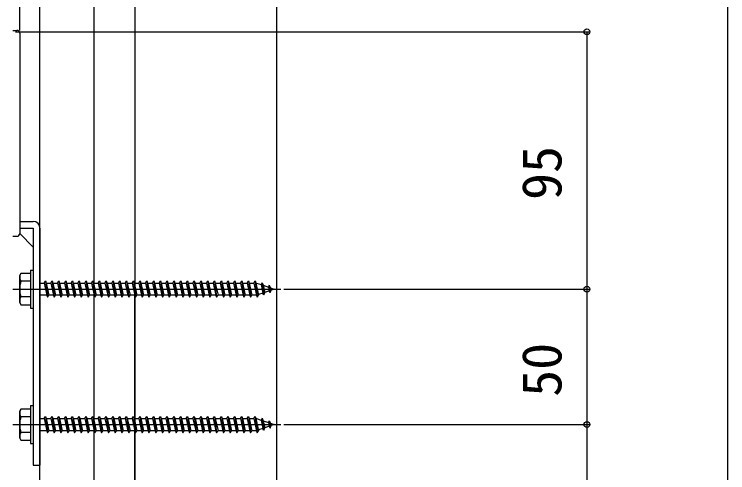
# Model space of a CAD drawing. Units: millimetres, scale not verified. Extents: x -875 to 875, y -1303 to 1296.
# Drawn here: x 611.5 to 875, y 772.1 to 941.3 of the extents above; entities that cross this region are included whole.
import ezdxf
from ezdxf.enums import TextEntityAlignment as Align

# ---------------------------------------------------------------- set-up
doc = ezdxf.new("R2010")
doc.units = ezdxf.units.MM
doc.header["$LTSCALE"] = 8
for name, color, linetype in [('0-4_YKK_12', 2, 'Continuous'), ('0-5_YKK_13', 4, 'Continuous'), ('0-6_YKK_D', 6, 'Continuous'), ('0-7_YKK_ZWAK', 7, 'Continuous'), ('0-8_YSS_K', 3, 'Continuous')]:
    doc.layers.add(name, color=color, linetype=linetype)
doc.styles.add('ＭＳ ゴシック', font='')
doc.styles.get('ＭＳ ゴシック').set_extended_font_data('MS Gothic')

msp = doc.modelspace()

# ---------------------------------------------------------------- linework, layer by layer
at = {"layer": '0-4_YKK_12'}
msp.add_line((708.502, 10.861), (708.502, 988.661), dxfattribs=at)
at = {"layer": '0-5_YKK_13'}
for p, q in [((611.002, 935.361), (612.502, 935.361)), ((613.502, 934.361), (613.502, 860.361)), ((613.502, 864.861), (618.502, 864.861)), ((621.002, 862.361), (621.002, 774.861)), ((611.002, 859.361), (612.502, 859.361)), ((613.502, 860.361), (618.502, 855.361)), ((617.502, 846.861), (617.502, 832.861)), ((617.502, 846.861), (618.502, 846.861)), ((618.502, 846.861), (618.502, 832.861)), ((613.502, 844.861), (613.935, 845.611)), ((613.502, 834.861), (613.502, 844.861)), ((617.502, 845.611), (613.933, 845.611)), ((617.502, 845.611), (617.502, 834.111)), ((617.502, 842.748), (613.949, 842.748)), ((621.002, 842.111), (622.502, 842.111)), ((623.002, 842.861), (623.752, 836.861)), ((623.252, 842.111), (624.252, 837.611)), ((623.252, 842.111), (625.002, 842.111)), ((625.002, 842.111), (625.502, 842.861)), ((625.002, 842.111), (626.002, 837.611)), ((625.502, 842.861), (626.252, 836.861)), ((625.502, 842.861), (625.752, 842.111)), ((625.752, 842.111), (626.752, 837.611)), ((625.752, 842.111), (627.502, 842.111)), ((628.002, 842.861), (628.752, 836.861)), ((628.252, 842.111), (630.002, 842.111)), ((628.252, 842.111), (629.252, 837.611)), ((630.502, 842.861), (631.252, 836.861)), ((630.752, 842.111), (632.502, 842.111)), ((630.752, 842.111), (631.752, 837.611)), ((633.002, 842.861), (633.752, 836.861)), ((633.252, 842.111), (635.002, 842.111)), ((633.252, 842.111), (634.252, 837.611)), ((635.502, 842.861), (636.252, 836.861)), ((635.752, 842.111), (637.502, 842.111)), ((635.752, 842.111), (636.752, 837.611)), ((638.002, 842.861), (638.752, 836.861)), ((638.252, 842.111), (640.002, 842.111)), ((638.252, 842.111), (639.252, 837.611)), ((640.502, 842.861), (641.252, 836.861)), ((640.752, 842.111), (642.502, 842.111)), ((640.752, 842.111), (641.752, 837.611)), ((643.002, 842.861), (643.752, 836.861)), ((643.252, 842.111), (645.002, 842.111)), ((643.252, 842.111), (644.252, 837.611)), ((645.502, 842.861), (646.252, 836.861)), ((645.752, 842.111), (647.502, 842.111)), ((645.752, 842.111), (646.752, 837.611)), ((648.002, 842.861), (648.752, 836.861)), ((648.252, 842.111), (650.002, 842.111)), ((648.252, 842.111), (649.252, 837.611)), ((650.502, 842.861), (651.252, 836.861)), ((650.752, 842.111), (652.502, 842.111)), ((650.752, 842.111), (651.752, 837.611)), ((653.002, 842.861), (653.752, 836.861)), ((653.252, 842.111), (655.002, 842.111)), ((653.252, 842.111), (654.252, 837.611)), ((655.502, 842.861), (656.252, 836.861)), ((655.752, 842.111), (657.502, 842.111)), ((655.752, 842.111), (656.752, 837.611)), ((658.002, 842.861), (658.752, 836.861)), ((658.252, 842.111), (659.252, 837.611)), ((660.502, 842.861), (661.252, 836.861)), ((660.752, 842.111), (662.502, 842.111)), ((660.752, 842.111), (661.752, 837.611)), ((663.002, 842.861), (663.752, 836.861)), ((663.252, 842.111), (664.252, 837.611)), ((665.502, 842.861), (666.252, 836.861)), ((665.752, 842.111), (667.502, 842.111)), ((665.752, 842.111), (666.752, 837.611)), ((668.002, 842.861), (668.752, 836.861)), ((668.252, 842.111), (669.252, 837.611)), ((670.502, 842.861), (671.252, 836.861)), ((670.752, 842.111), (672.502, 842.111)), ((670.752, 842.111), (671.752, 837.611)), ((673.002, 842.861), (673.752, 836.861)), ((673.252, 842.111), (674.252, 837.611)), ((675.502, 842.861), (676.252, 836.861)), ((675.752, 842.111), (677.502, 842.111)), ((675.752, 842.111), (676.752, 837.611)), ((678.002, 842.861), (678.752, 836.861)), ((678.252, 842.111), (679.252, 837.611)), ((680.502, 842.861), (681.252, 836.861)), ((680.752, 842.111), (682.502, 842.111)), ((680.752, 842.111), (681.752, 837.611)), ((683.002, 842.861), (683.752, 836.861)), ((683.252, 842.111), (684.252, 837.611)), ((685.502, 842.861), (686.252, 836.861)), ((685.752, 842.111), (687.502, 842.111)), ((685.752, 842.111), (686.752, 837.611)), ((688.002, 842.861), (688.752, 836.861)), ((688.252, 842.111), (689.252, 837.611)), ((690.502, 842.861), (691.252, 836.861)), ((690.752, 842.111), (692.502, 842.111)), ((690.752, 842.111), (691.752, 837.611)), ((693.002, 842.861), (693.752, 836.861)), ((693.252, 842.111), (695.002, 842.111)), ((693.252, 842.111), (694.252, 837.611)), ((695.502, 842.861), (696.252, 836.861)), ((695.752, 842.111), (696.752, 837.611)), ((695.752, 842.111), (697.502, 842.111)), ((698.002, 842.861), (698.752, 836.861)), ((698.252, 842.111), (699.252, 837.611)), ((698.252, 842.111), (700.002, 842.111)), ((700.502, 842.861), (701.252, 836.861)), ((700.752, 842.111), (700.968, 842.111)), ((700.752, 842.111), (701.752, 837.611)), ((700.968, 842.111), (702.63, 841.539)), ((703.088, 842.174), (702.63, 841.539)), ((702.63, 841.539), (703.322, 838.422)), ((703.088, 842.174), (703.442, 841.26)), ((703.088, 842.174), (703.643, 837.739)), ((703.442, 841.26), (705.337, 840.607)), ((703.442, 841.26), (704.019, 838.662)), ((705.701, 841.275), (705.337, 840.607)), ((705.337, 840.607), (705.645, 839.222)), ((705.701, 841.275), (706.149, 840.327)), ((705.701, 841.275), (706.04, 838.564)), ((611.002, 839.861), (710.002, 839.861)), ((703.322, 838.422), (701.697, 837.862)), ((703.643, 837.739), (703.322, 838.422)), ((703.643, 837.739), (704.019, 838.662)), ((705.645, 839.222), (704.019, 838.662)), ((706.04, 838.564), (705.645, 839.222)), ((706.04, 838.564), (706.341, 839.461)), ((706.149, 840.327), (707.502, 839.861)), ((706.149, 840.327), (706.341, 839.461)), ((707.502, 839.861), (706.341, 839.461)), ((617.502, 836.975), (613.949, 836.975)), ((623.502, 837.611), (621.002, 837.611)), ((626.002, 837.611), (624.252, 837.611)), ((626.002, 837.611), (626.252, 836.861)), ((626.252, 836.861), (626.752, 837.611)), ((628.502, 837.611), (626.752, 837.611)), ((631.002, 837.611), (629.252, 837.611)), ((633.502, 837.611), (631.752, 837.611)), ((636.002, 837.611), (634.252, 837.611)), ((638.502, 837.611), (636.752, 837.611)), ((641.002, 837.611), (639.252, 837.611)), ((643.502, 837.611), (641.752, 837.611)), ((646.002, 837.611), (644.252, 837.611)), ((648.502, 837.611), (646.752, 837.611)), ((651.002, 837.611), (649.252, 837.611)), ((653.502, 837.611), (651.752, 837.611)), ((656.002, 837.611), (654.252, 837.611)), ((658.502, 837.611), (656.752, 837.611)), ((661.002, 837.611), (659.252, 837.611)), ((663.502, 837.611), (661.752, 837.611)), ((666.002, 837.611), (664.252, 837.611)), ((668.502, 837.611), (666.752, 837.611)), ((671.002, 837.611), (669.252, 837.611)), ((673.502, 837.611), (671.752, 837.611)), ((676.002, 837.611), (674.252, 837.611)), ((678.502, 837.611), (676.752, 837.611)), ((681.002, 837.611), (679.252, 837.611)), ((683.502, 837.611), (681.752, 837.611)), ((686.002, 837.611), (684.252, 837.611)), ((688.502, 837.611), (686.752, 837.611)), ((691.002, 837.611), (689.252, 837.611)), ((693.502, 837.611), (691.752, 837.611)), ((696.002, 837.611), (694.252, 837.611)), ((698.502, 837.611), (696.752, 837.611)), ((700.968, 837.611), (699.252, 837.611)), ((701, 837.622), (700.968, 837.611)), ((613.502, 834.861), (613.935, 834.111)), ((613.933, 834.111), (617.502, 834.111)), ((617.502, 832.861), (618.502, 832.861)), ((617.502, 796.861), (617.502, 782.861)), ((617.502, 796.861), (618.502, 796.861)), ((618.502, 796.861), (618.502, 782.861)), ((613.502, 794.861), (613.935, 795.611)), ((613.502, 784.861), (613.502, 794.861)), ((617.502, 795.611), (613.933, 795.611)), ((617.502, 795.611), (617.502, 784.111)), ((617.502, 792.748), (613.949, 792.748)), ((621.002, 792.111), (622.502, 792.111)), ((623.002, 792.861), (623.752, 786.861)), ((623.252, 792.111), (624.252, 787.611)), ((623.252, 792.111), (625.002, 792.111)), ((625.002, 792.111), (625.502, 792.861)), ((625.002, 792.111), (626.002, 787.611)), ((625.502, 792.861), (626.252, 786.861)), ((625.502, 792.861), (625.752, 792.111)), ((625.752, 792.111), (626.752, 787.611)), ((625.752, 792.111), (627.502, 792.111)), ((628.002, 792.861), (628.752, 786.861)), ((628.252, 792.111), (630.002, 792.111)), ((628.252, 792.111), (629.252, 787.611)), ((630.502, 792.861), (631.252, 786.861)), ((630.752, 792.111), (632.502, 792.111)), ((630.752, 792.111), (631.752, 787.611)), ((633.002, 792.861), (633.752, 786.861)), ((633.252, 792.111), (635.002, 792.111)), ((633.252, 792.111), (634.252, 787.611)), ((635.502, 792.861), (636.252, 786.861)), ((635.752, 792.111), (637.502, 792.111)), ((635.752, 792.111), (636.752, 787.611)), ((638.002, 792.861), (638.752, 786.861)), ((638.252, 792.111), (640.002, 792.111)), ((638.252, 792.111), (639.252, 787.611)), ((640.502, 792.861), (641.252, 786.861)), ((640.752, 792.111), (642.502, 792.111)), ((640.752, 792.111), (641.752, 787.611)), ((643.002, 792.861), (643.752, 786.861)), ((643.252, 792.111), (645.002, 792.111)), ((643.252, 792.111), (644.252, 787.611)), ((645.502, 792.861), (646.252, 786.861)), ((645.752, 792.111), (647.502, 792.111)), ((645.752, 792.111), (646.752, 787.611)), ((648.002, 792.861), (648.752, 786.861)), ((648.252, 792.111), (650.002, 792.111)), ((648.252, 792.111), (649.252, 787.611)), ((650.502, 792.861), (651.252, 786.861)), ((650.752, 792.111), (652.502, 792.111)), ((650.752, 792.111), (651.752, 787.611)), ((653.002, 792.861), (653.752, 786.861)), ((653.252, 792.111), (655.002, 792.111)), ((653.252, 792.111), (654.252, 787.611)), ((655.502, 792.861), (656.252, 786.861)), ((655.752, 792.111), (657.502, 792.111)), ((655.752, 792.111), (656.752, 787.611)), ((658.002, 792.861), (658.752, 786.861)), ((658.252, 792.111), (659.252, 787.611)), ((660.502, 792.861), (661.252, 786.861)), ((660.752, 792.111), (662.502, 792.111)), ((660.752, 792.111), (661.752, 787.611)), ((663.002, 792.861), (663.752, 786.861)), ((663.252, 792.111), (664.252, 787.611)), ((665.502, 792.861), (666.252, 786.861)), ((665.752, 792.111), (667.502, 792.111)), ((665.752, 792.111), (666.752, 787.611)), ((668.002, 792.861), (668.752, 786.861)), ((668.252, 792.111), (669.252, 787.611)), ((670.502, 792.861), (671.252, 786.861)), ((670.752, 792.111), (672.502, 792.111)), ((670.752, 792.111), (671.752, 787.611)), ((673.002, 792.861), (673.752, 786.861)), ((673.252, 792.111), (674.252, 787.611)), ((675.502, 792.861), (676.252, 786.861)), ((675.752, 792.111), (677.502, 792.111)), ((675.752, 792.111), (676.752, 787.611)), ((678.002, 792.861), (678.752, 786.861)), ((678.252, 792.111), (679.252, 787.611)), ((680.502, 792.861), (681.252, 786.861)), ((680.752, 792.111), (682.502, 792.111)), ((680.752, 792.111), (681.752, 787.611)), ((683.002, 792.861), (683.752, 786.861)), ((683.252, 792.111), (684.252, 787.611)), ((685.502, 792.861), (686.252, 786.861)), ((685.752, 792.111), (687.502, 792.111)), ((685.752, 792.111), (686.752, 787.611)), ((688.002, 792.861), (688.752, 786.861)), ((688.252, 792.111), (689.252, 787.611)), ((690.502, 792.861), (691.252, 786.861)), ((690.752, 792.111), (692.502, 792.111)), ((690.752, 792.111), (691.752, 787.611)), ((693.002, 792.861), (693.752, 786.861)), ((693.252, 792.111), (695.002, 792.111)), ((693.252, 792.111), (694.252, 787.611)), ((695.502, 792.861), (696.252, 786.861)), ((695.752, 792.111), (696.752, 787.611)), ((695.752, 792.111), (697.502, 792.111)), ((698.002, 792.861), (698.752, 786.861)), ((698.252, 792.111), (699.252, 787.611)), ((698.252, 792.111), (700.002, 792.111)), ((700.502, 792.861), (701.252, 786.861)), ((700.752, 792.111), (700.968, 792.111)), ((700.752, 792.111), (701.752, 787.611)), ((700.968, 792.111), (702.63, 791.539)), ((703.088, 792.174), (702.63, 791.539)), ((702.63, 791.539), (703.322, 788.422)), ((703.088, 792.174), (703.442, 791.26)), ((703.088, 792.174), (703.643, 787.739)), ((703.442, 791.26), (705.337, 790.607)), ((703.442, 791.26), (704.019, 788.662)), ((705.701, 791.275), (705.337, 790.607)), ((705.337, 790.607), (705.645, 789.222)), ((705.701, 791.275), (706.149, 790.327)), ((705.701, 791.275), (706.04, 788.564)), ((611.002, 789.861), (710.002, 789.861)), ((703.322, 788.422), (701.697, 787.862)), ((703.643, 787.739), (703.322, 788.422)), ((703.643, 787.739), (704.019, 788.662)), ((705.645, 789.222), (704.019, 788.662)), ((706.04, 788.564), (705.645, 789.222)), ((706.04, 788.564), (706.341, 789.461)), ((706.149, 790.327), (707.502, 789.861)), ((706.149, 790.327), (706.341, 789.461)), ((707.502, 789.861), (706.341, 789.461)), ((617.502, 786.975), (613.949, 786.975)), ((623.502, 787.611), (621.002, 787.611)), ((626.002, 787.611), (624.252, 787.611)), ((626.002, 787.611), (626.252, 786.861)), ((626.252, 786.861), (626.752, 787.611)), ((628.502, 787.611), (626.752, 787.611)), ((631.002, 787.611), (629.252, 787.611)), ((633.502, 787.611), (631.752, 787.611)), ((636.002, 787.611), (634.252, 787.611)), ((638.502, 787.611), (636.752, 787.611)), ((641.002, 787.611), (639.252, 787.611)), ((643.502, 787.611), (641.752, 787.611)), ((646.002, 787.611), (644.252, 787.611)), ((648.502, 787.611), (646.752, 787.611)), ((651.002, 787.611), (649.252, 787.611)), ((653.502, 787.611), (651.752, 787.611)), ((656.002, 787.611), (654.252, 787.611)), ((658.502, 787.611), (656.752, 787.611)), ((661.002, 787.611), (659.252, 787.611)), ((663.502, 787.611), (661.752, 787.611)), ((666.002, 787.611), (664.252, 787.611)), ((668.502, 787.611), (666.752, 787.611)), ((671.002, 787.611), (669.252, 787.611)), ((673.502, 787.611), (671.752, 787.611)), ((676.002, 787.611), (674.252, 787.611)), ((678.502, 787.611), (676.752, 787.611)), ((681.002, 787.611), (679.252, 787.611)), ((683.502, 787.611), (681.752, 787.611)), ((686.002, 787.611), (684.252, 787.611)), ((688.502, 787.611), (686.752, 787.611)), ((691.002, 787.611), (689.252, 787.611)), ((693.502, 787.611), (691.752, 787.611)), ((696.002, 787.611), (694.252, 787.611)), ((698.502, 787.611), (696.752, 787.611)), ((700.968, 787.611), (699.252, 787.611)), ((701, 787.622), (700.968, 787.611)), ((613.502, 784.861), (613.935, 784.111)), ((613.933, 784.111), (617.502, 784.111)), ((617.502, 782.861), (618.502, 782.861)), ((618.502, 774.861), (621.002, 774.861))]:
    msp.add_line(p, q, dxfattribs=at)
for points in [[(613.502, 862.361), (618.502, 862.361), (618.502, 774.861)], [(622.502, 842.111), (623.002, 842.861), (623.252, 842.111)], [(622.502, 842.111), (623.502, 837.611), (623.752, 836.861), (624.252, 837.611)], [(627.502, 842.111), (628.002, 842.861), (628.252, 842.111)], [(627.502, 842.111), (628.502, 837.611), (628.752, 836.861), (629.252, 837.611)], [(630.002, 842.111), (630.502, 842.861), (630.752, 842.111)], [(630.002, 842.111), (631.002, 837.611), (631.252, 836.861), (631.752, 837.611)], [(632.502, 842.111), (633.002, 842.861), (633.252, 842.111)], [(632.502, 842.111), (633.502, 837.611), (633.752, 836.861), (634.252, 837.611)], [(635.002, 842.111), (635.502, 842.861), (635.752, 842.111)], [(635.002, 842.111), (636.002, 837.611), (636.252, 836.861), (636.752, 837.611)], [(637.502, 842.111), (638.002, 842.861), (638.252, 842.111)], [(637.502, 842.111), (638.502, 837.611), (638.752, 836.861), (639.252, 837.611)], [(640.002, 842.111), (640.502, 842.861), (640.752, 842.111)], [(640.002, 842.111), (641.002, 837.611), (641.252, 836.861), (641.752, 837.611)], [(642.502, 842.111), (643.002, 842.861), (643.252, 842.111)], [(642.502, 842.111), (643.502, 837.611), (643.752, 836.861), (644.252, 837.611)], [(645.002, 842.111), (645.502, 842.861), (645.752, 842.111)], [(645.002, 842.111), (646.002, 837.611), (646.252, 836.861), (646.752, 837.611)], [(647.502, 842.111), (648.002, 842.861), (648.252, 842.111)], [(647.502, 842.111), (648.502, 837.611), (648.752, 836.861), (649.252, 837.611)], [(650.002, 842.111), (650.502, 842.861), (650.752, 842.111)], [(650.002, 842.111), (651.002, 837.611), (651.252, 836.861), (651.752, 837.611)], [(652.502, 842.111), (653.002, 842.861), (653.252, 842.111)], [(652.502, 842.111), (653.502, 837.611), (653.752, 836.861), (654.252, 837.611)], [(655.002, 842.111), (655.502, 842.861), (655.752, 842.111)], [(655.002, 842.111), (656.002, 837.611), (656.252, 836.861), (656.752, 837.611)], [(657.502, 842.111), (658.002, 842.861), (658.252, 842.111)], [(657.502, 842.111), (658.502, 837.611), (658.752, 836.861), (659.252, 837.611)], [(658.252, 842.111), (660.002, 842.111), (660.502, 842.861), (660.752, 842.111)], [(660.002, 842.111), (661.002, 837.611), (661.252, 836.861), (661.752, 837.611)], [(662.502, 842.111), (663.002, 842.861), (663.252, 842.111)], [(662.502, 842.111), (663.502, 837.611), (663.752, 836.861), (664.252, 837.611)], [(663.252, 842.111), (665.002, 842.111), (665.502, 842.861), (665.752, 842.111)], [(665.002, 842.111), (666.002, 837.611), (666.252, 836.861), (666.752, 837.611)], [(667.502, 842.111), (668.002, 842.861), (668.252, 842.111)], [(667.502, 842.111), (668.502, 837.611), (668.752, 836.861), (669.252, 837.611)], [(668.252, 842.111), (670.002, 842.111), (670.502, 842.861), (670.752, 842.111)], [(670.002, 842.111), (671.002, 837.611), (671.252, 836.861), (671.752, 837.611)], [(672.502, 842.111), (673.002, 842.861), (673.252, 842.111)], [(672.502, 842.111), (673.502, 837.611), (673.752, 836.861), (674.252, 837.611)], [(673.252, 842.111), (675.002, 842.111), (675.502, 842.861), (675.752, 842.111)], [(675.002, 842.111), (676.002, 837.611), (676.252, 836.861), (676.752, 837.611)], [(677.502, 842.111), (678.002, 842.861), (678.252, 842.111)], [(677.502, 842.111), (678.502, 837.611), (678.752, 836.861), (679.252, 837.611)], [(678.252, 842.111), (680.002, 842.111), (680.502, 842.861), (680.752, 842.111)], [(680.002, 842.111), (681.002, 837.611), (681.252, 836.861), (681.752, 837.611)], [(682.502, 842.111), (683.002, 842.861), (683.252, 842.111)], [(682.502, 842.111), (683.502, 837.611), (683.752, 836.861), (684.252, 837.611)], [(683.252, 842.111), (685.002, 842.111), (685.502, 842.861), (685.752, 842.111)], [(685.002, 842.111), (686.002, 837.611), (686.252, 836.861), (686.752, 837.611)], [(687.502, 842.111), (688.002, 842.861), (688.252, 842.111)], [(687.502, 842.111), (688.502, 837.611), (688.752, 836.861), (689.252, 837.611)], [(688.252, 842.111), (690.002, 842.111), (690.502, 842.861), (690.752, 842.111)], [(690.002, 842.111), (691.002, 837.611), (691.252, 836.861), (691.752, 837.611)], [(692.502, 842.111), (693.002, 842.861), (693.252, 842.111)], [(692.502, 842.111), (693.502, 837.611), (693.752, 836.861), (694.252, 837.611)], [(695.002, 842.111), (695.502, 842.861), (695.752, 842.111)], [(695.002, 842.111), (696.002, 837.611), (696.252, 836.861), (696.752, 837.611)], [(697.502, 842.111), (698.002, 842.861), (698.252, 842.111)], [(697.502, 842.111), (698.502, 837.611), (698.752, 836.861), (699.252, 837.611)], [(700.002, 842.111), (700.502, 842.861), (700.752, 842.111)], [(700.002, 842.111), (701.002, 837.611), (701.252, 836.861), (701.752, 837.611)], [(622.502, 792.111), (623.002, 792.861), (623.252, 792.111)], [(622.502, 792.111), (623.502, 787.611), (623.752, 786.861), (624.252, 787.611)], [(627.502, 792.111), (628.002, 792.861), (628.252, 792.111)], [(627.502, 792.111), (628.502, 787.611), (628.752, 786.861), (629.252, 787.611)], [(630.002, 792.111), (630.502, 792.861), (630.752, 792.111)], [(630.002, 792.111), (631.002, 787.611), (631.252, 786.861), (631.752, 787.611)], [(632.502, 792.111), (633.002, 792.861), (633.252, 792.111)], [(632.502, 792.111), (633.502, 787.611), (633.752, 786.861), (634.252, 787.611)], [(635.002, 792.111), (635.502, 792.861), (635.752, 792.111)], [(635.002, 792.111), (636.002, 787.611), (636.252, 786.861), (636.752, 787.611)], [(637.502, 792.111), (638.002, 792.861), (638.252, 792.111)], [(637.502, 792.111), (638.502, 787.611), (638.752, 786.861), (639.252, 787.611)], [(640.002, 792.111), (640.502, 792.861), (640.752, 792.111)], [(640.002, 792.111), (641.002, 787.611), (641.252, 786.861), (641.752, 787.611)], [(642.502, 792.111), (643.002, 792.861), (643.252, 792.111)], [(642.502, 792.111), (643.502, 787.611), (643.752, 786.861), (644.252, 787.611)], [(645.002, 792.111), (645.502, 792.861), (645.752, 792.111)], [(645.002, 792.111), (646.002, 787.611), (646.252, 786.861), (646.752, 787.611)], [(647.502, 792.111), (648.002, 792.861), (648.252, 792.111)], [(647.502, 792.111), (648.502, 787.611), (648.752, 786.861), (649.252, 787.611)], [(650.002, 792.111), (650.502, 792.861), (650.752, 792.111)], [(650.002, 792.111), (651.002, 787.611), (651.252, 786.861), (651.752, 787.611)], [(652.502, 792.111), (653.002, 792.861), (653.252, 792.111)], [(652.502, 792.111), (653.502, 787.611), (653.752, 786.861), (654.252, 787.611)], [(655.002, 792.111), (655.502, 792.861), (655.752, 792.111)], [(655.002, 792.111), (656.002, 787.611), (656.252, 786.861), (656.752, 787.611)], [(657.502, 792.111), (658.002, 792.861), (658.252, 792.111)], [(657.502, 792.111), (658.502, 787.611), (658.752, 786.861), (659.252, 787.611)], [(658.252, 792.111), (660.002, 792.111), (660.502, 792.861), (660.752, 792.111)], [(660.002, 792.111), (661.002, 787.611), (661.252, 786.861), (661.752, 787.611)], [(662.502, 792.111), (663.002, 792.861), (663.252, 792.111)], [(662.502, 792.111), (663.502, 787.611), (663.752, 786.861), (664.252, 787.611)], [(663.252, 792.111), (665.002, 792.111), (665.502, 792.861), (665.752, 792.111)], [(665.002, 792.111), (666.002, 787.611), (666.252, 786.861), (666.752, 787.611)], [(667.502, 792.111), (668.002, 792.861), (668.252, 792.111)], [(667.502, 792.111), (668.502, 787.611), (668.752, 786.861), (669.252, 787.611)], [(668.252, 792.111), (670.002, 792.111), (670.502, 792.861), (670.752, 792.111)], [(670.002, 792.111), (671.002, 787.611), (671.252, 786.861), (671.752, 787.611)], [(672.502, 792.111), (673.002, 792.861), (673.252, 792.111)], [(672.502, 792.111), (673.502, 787.611), (673.752, 786.861), (674.252, 787.611)], [(673.252, 792.111), (675.002, 792.111), (675.502, 792.861), (675.752, 792.111)], [(675.002, 792.111), (676.002, 787.611), (676.252, 786.861), (676.752, 787.611)], [(677.502, 792.111), (678.002, 792.861), (678.252, 792.111)], [(677.502, 792.111), (678.502, 787.611), (678.752, 786.861), (679.252, 787.611)], [(678.252, 792.111), (680.002, 792.111), (680.502, 792.861), (680.752, 792.111)], [(680.002, 792.111), (681.002, 787.611), (681.252, 786.861), (681.752, 787.611)], [(682.502, 792.111), (683.002, 792.861), (683.252, 792.111)], [(682.502, 792.111), (683.502, 787.611), (683.752, 786.861), (684.252, 787.611)], [(683.252, 792.111), (685.002, 792.111), (685.502, 792.861), (685.752, 792.111)], [(685.002, 792.111), (686.002, 787.611), (686.252, 786.861), (686.752, 787.611)], [(687.502, 792.111), (688.002, 792.861), (688.252, 792.111)], [(687.502, 792.111), (688.502, 787.611), (688.752, 786.861), (689.252, 787.611)], [(688.252, 792.111), (690.002, 792.111), (690.502, 792.861), (690.752, 792.111)], [(690.002, 792.111), (691.002, 787.611), (691.252, 786.861), (691.752, 787.611)], [(692.502, 792.111), (693.002, 792.861), (693.252, 792.111)], [(692.502, 792.111), (693.502, 787.611), (693.752, 786.861), (694.252, 787.611)], [(695.002, 792.111), (695.502, 792.861), (695.752, 792.111)], [(695.002, 792.111), (696.002, 787.611), (696.252, 786.861), (696.752, 787.611)], [(697.502, 792.111), (698.002, 792.861), (698.252, 792.111)], [(697.502, 792.111), (698.502, 787.611), (698.752, 786.861), (699.252, 787.611)], [(700.002, 792.111), (700.502, 792.861), (700.752, 792.111)], [(700.002, 792.111), (701.002, 787.611), (701.252, 786.861), (701.752, 787.611)]]:
    msp.add_lwpolyline(points, dxfattribs=at)
for centre, radius, start, end in [((612.502, 934.361), 1, 0, 90), ((618.502, 862.361), 2.5, 0, 90), ((612.502, 860.361), 1, 270, 0), ((616.058, 844.191), 2.556, 146.25178, 214.38425), ((623.056, 839.861), 9.553, 162.41205, 197.58795), ((616.058, 835.531), 2.556, 145.61575, 213.74822), ((616.058, 794.191), 2.556, 146.25178, 214.38425), ((623.056, 789.861), 9.553, 162.41205, 197.58795), ((616.058, 785.531), 2.556, 145.61575, 213.74822)]:
    msp.add_arc(centre, radius, start, end, dxfattribs=at)
at = {"layer": '0-6_YKK_D'}
for p, q in [((613.502, 935.361), (613.502, 987.861)), ((612.002, 934.861), (824.002, 934.861)), ((823.002, 934.861), (823.002, 839.861)), ((711.002, 839.861), (824.002, 839.861)), ((711.002, 839.861), (824.002, 839.861)), ((823.002, 839.861), (823.002, 789.861)), ((711.002, 789.861), (824.002, 789.861)), ((711.002, 789.861), (824.002, 789.861)), ((823.002, 789.861), (823.002, 504.861))]:
    msp.add_line(p, q, dxfattribs=at)
for centre in [(823.002, 934.861), (823.002, 839.861), (823.002, 839.861), (823.002, 789.861), (823.002, 789.861)]:
    msp.add_circle(centre, 1.075, dxfattribs=at)
at = {"layer": '0-7_YKK_ZWAK'}
msp.add_lwpolyline([(-875, -1303.3), (875, -1303.3), (875, 1246.7)], dxfattribs=at)
at = {"layer": '0-8_YSS_K'}
for p, q in [((621.002, 544.64), (621.002, 988.661)), ((641.002, 551.752), (641.002, 988.661)), ((656.002, 988.661), (656.002, 590.361)), ((641.002, 551.752), (641.002, 837.532)), ((656.002, 295.361), (656.002, 837.532))]:
    msp.add_line(p, q, dxfattribs=at)

# ---------------------------------------------------------------- texts
at = {"layer": '0-6_YKK_D', "style": 'ＭＳ ゴシック'}
for s, p in [('95', (818.002, 872.759)), ('50', (818.002, 800.089))]:
    msp.add_text(s, height=14.66, rotation=90, dxfattribs=at).set_placement(p, align=Align.BOTTOM_LEFT)

doc.saveas('drawing.dxf')
